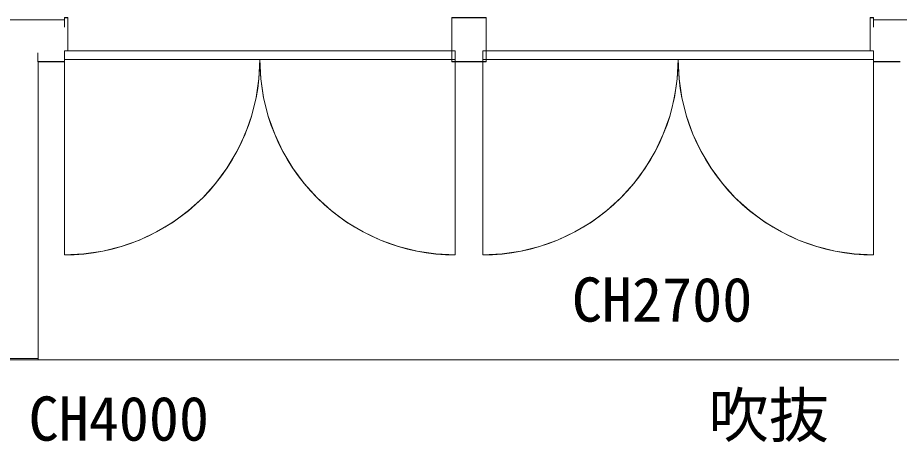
# Model space of a CAD drawing. Units: millimetres, scale not verified. Extents: x -26608 to 26608, y -19482 to 19482.
# Drawn here: x -10393 to -6261, y -10609 to -8620 of the extents above; entities that cross this region are included whole.
import ezdxf
from ezdxf.enums import TextEntityAlignment as Align

# ---------------------------------------------------------------- set-up
doc = ezdxf.new("R2010")
doc.units = ezdxf.units.MM
doc.header["$LTSCALE"] = 100
doc.layers.add('0-1___', color=7, linetype='Continuous', lineweight=18)
doc.layers.add('0-3_220418_3__________________', color=7, linetype='Continuous', lineweight=18)
doc.styles.add('ＭＳ ゴシック', font='')
doc.styles.get('ＭＳ ゴシック').set_extended_font_data('MS Gothic')

# ---------------------------------------------------------------- blocks, each defined once
blk = doc.blocks.new('____')
at = {"layer": '0-1___'}
for q in [(-7556, -8538.5), (-7716, -8744.5)]:
    blk.add_line((-7556, -8744.5), q, dxfattribs=at)
at = {"layer": '0-1___', "color": 5}
blk.add_line((-5622, -10140.5), (-9655.5, -10140.5), dxfattribs=at)
at = {"layer": '0-1___'}
blk.add_lwpolyline([(-7556, -8538.5), (-7716, -8538.5), (-7716, -8744.5)], dxfattribs=at)
at = {"layer": '0-3_220418_3__________________'}
for p, q in [((-9531, -8548.5), (-9956, -8548.5)), ((-9516, -8538.5), (-9531, -8538.5)), ((-9531, -8583), (-9531, -8538.5)), ((-9516, -8694.5), (-9516, -8538.5)), ((-7716, -8694.5), (-7716, -8538.5)), ((-7556, -8694.5), (-7556, -8538.5)), ((-5756, -8694.5), (-5756, -8538.5)), ((-5741, -8538.5), (-5756, -8538.5)), ((-5741, -8583), (-5741, -8538.5)), ((-5316, -8548.5), (-5741, -8548.5)), ((-9656, -8704), (-9656, -8744.5)), ((-9531, -8694.5), (-9531, -8744.5)), ((-7701, -8694.5), (-9531, -8694.5)), ((-9531, -8694.5), (-9531, -8734.5)), ((-7701, -8694.5), (-7701, -8744.5)), ((-7701, -8734.5), (-7701, -8694.5)), ((-7571, -8694.5), (-7571, -8744.5)), ((-5741, -8694.5), (-5741, -8744.5)), ((-5741, -8734.5), (-5741, -8694.5)), ((-9531, -8744.5), (-9656, -8744.5)), ((-9655.5, -10140.5), (-9655.5, -8744.5)), ((-9531, -8734.5), (-9531, -9649.5)), ((-7701, -8734.5), (-9531, -8734.5)), ((-7701, -8734.5), (-7701, -9649.5)), ((-5741, -8734.5), (-7571, -8734.5)), ((-5741, -8734.5), (-5741, -9649.5)), ((-5616, -8744.5), (-5741, -8744.5)), ((-9655.5, -10140.5), (-16116.5, -10140.5)), ((-9655.5, -10134.5), (-11437.3, -10134.5))]:
    blk.add_line(p, q, dxfattribs=at)
for points in [[(-5741, -8694.5), (-7571, -8694.5), (-7571, -8734.5)], [(-9531, -9649.5), (-9441.4, -9645.1), (-9352.5, -9631.9), (-9265.4, -9610.1), (-9180.9, -9579.9), (-9099.7, -9541.5), (-9022.7, -9495.3), (-8950.6, -9441.8), (-8884, -9381.5), (-8823.7, -9315), (-8770.3, -9242.9), (-8724.1, -9165.9), (-8685.7, -9084.7), (-8655.4, -9000.1), (-8633.6, -8913), (-8620.5, -8824.2), (-8616, -8734.5)], [(-8616, -8734.5), (-8611.6, -8824.2), (-8598.5, -8913), (-8576.6, -9000.1), (-8546.4, -9084.7), (-8508, -9165.9), (-8461.8, -9242.9), (-8408.4, -9315), (-8348, -9381.5), (-8281.5, -9441.8), (-8209.4, -9495.3), (-8132.4, -9541.5), (-8051.2, -9579.9), (-7966.7, -9610.1), (-7879.6, -9631.9), (-7790.7, -9645.1), (-7701, -9649.5)], [(-7571, -8734.5), (-7571, -9649.5), (-7481.4, -9645.1), (-7392.5, -9631.9), (-7305.4, -9610.1), (-7220.9, -9579.9), (-7139.7, -9541.5), (-7062.7, -9495.3), (-6990.6, -9441.8), (-6924, -9381.5), (-6863.7, -9315), (-6810.3, -9242.9), (-6764.1, -9165.9), (-6725.7, -9084.7), (-6695.4, -9000.1), (-6673.6, -8913), (-6660.5, -8824.2), (-6656, -8734.5)], [(-6656, -8734.5), (-6651.6, -8824.2), (-6638.5, -8913), (-6616.6, -9000.1), (-6586.4, -9084.7), (-6548, -9165.9), (-6501.8, -9242.9), (-6448.4, -9315), (-6388, -9381.5), (-6321.5, -9441.8), (-6249.4, -9495.3), (-6172.4, -9541.5), (-6091.2, -9579.9), (-6006.7, -9610.1), (-5919.6, -9631.9), (-5830.7, -9645.1), (-5741, -9649.5)]]:
    blk.add_lwpolyline(points, dxfattribs=at)

msp = doc.modelspace()

# ---------------------------------------------------------------- linework, layer by layer
at = {"layer": '0-1___', "color": 5}
msp.add_line((-10297.4, -10222.6), (-6263.8, -10222.6), dxfattribs=at)
at = {"layer": '0-1___'}
msp.add_lwpolyline([(-8357.9, -8620.6), (-8357.9, -8826.6), (-8197.9, -8826.6), (-8197.9, -8620.6)], close=True, dxfattribs=at)
at = {"layer": '0-3_220418_3__________________'}
for p, q in [((-10172.9, -8630.6), (-10597.9, -8630.6)), ((-10172.9, -8620.6), (-10157.9, -8620.6)), ((-10172.9, -8665.1), (-10172.9, -8620.6)), ((-10157.9, -8776.6), (-10157.9, -8620.6)), ((-8357.9, -8776.6), (-8357.9, -8620.6)), ((-8237.9, -8620.6), (-8357.9, -8620.6)), ((-8237.9, -8620.6), (-8197.9, -8620.6)), ((-8197.9, -8776.6), (-8197.9, -8620.6)), ((-6397.9, -8776.6), (-6397.9, -8620.6)), ((-6382.9, -8620.6), (-6397.9, -8620.6)), ((-6382.9, -8665.1), (-6382.9, -8620.6)), ((-5957.9, -8630.6), (-6382.9, -8630.6)), ((-10297.9, -8786.1), (-10297.9, -8826.6)), ((-10172.9, -8776.6), (-10172.9, -8826.6)), ((-10172.9, -8776.6), (-10157.9, -8776.6)), ((-8342.9, -8776.6), (-8357.9, -8776.6)), ((-8342.9, -8776.6), (-8342.9, -8826.6)), ((-8212.9, -8776.6), (-8212.9, -8826.6)), ((-8212.9, -8776.6), (-8197.9, -8776.6)), ((-6382.9, -8776.6), (-6397.9, -8776.6)), ((-6382.9, -8776.6), (-6382.9, -8826.6)), ((-10297.9, -8826.6), (-10172.9, -8826.6)), ((-10297.4, -10222.6), (-10297.4, -8826.6)), ((-10172.9, -8816.6), (-10172.9, -9731.6)), ((-8342.9, -8816.6), (-8342.9, -9731.6)), ((-8237.9, -8826.6), (-8342.9, -8826.6)), ((-8237.9, -8826.6), (-8212.9, -8826.6)), ((-8212.9, -8816.6), (-8212.9, -9731.6)), ((-6382.9, -8816.6), (-6382.9, -9731.6)), ((-6257.9, -8826.6), (-6382.9, -8826.6)), ((-10297.4, -10222.6), (-14412.9, -10222.6)), ((-10297.4, -10216.6), (-12079.1, -10216.6))]:
    msp.add_line(p, q, dxfattribs=at)
for points in [[(-8342.9, -8776.6), (-10172.9, -8776.6), (-10172.9, -8816.6), (-8342.9, -8816.6)], [(-6382.9, -8776.6), (-8212.9, -8776.6), (-8212.9, -8816.6), (-6382.9, -8816.6)]]:
    msp.add_lwpolyline(points, close=True, dxfattribs=at)
for centre, start, end in [((-10172.9, -8816.6), 315, 0), ((-8342.9, -8816.6), 180, 225), ((-8212.9, -8816.6), 315, 360), ((-6382.9, -8816.6), 180, 225), ((-10172.9, -8816.6), 270, 315), ((-8342.9, -8816.6), 225, 270), ((-8212.9, -8816.6), 270, 315), ((-6382.9, -8816.6), 225, 270)]:
    msp.add_arc(centre, 915, start, end, dxfattribs=at)

# ---------------------------------------------------------------- block references
at = {"layer": '0-1___'}
msp.add_blockref('____', (-641.8, -82), dxfattribs=at)

# ---------------------------------------------------------------- texts
at = {"layer": '0-1___', "style": 'ＭＳ ゴシック'}
for s, p in [('CH2700', (-7795.9, -10106.1)), ('吹抜', (-7156.2, -10647.7)), ('CH4000', (-10341.8, -10663.4))]:
    msp.add_text(s, height=207.2, dxfattribs=at).set_placement(p, align=Align.BOTTOM_LEFT)

doc.saveas('drawing.dxf')
